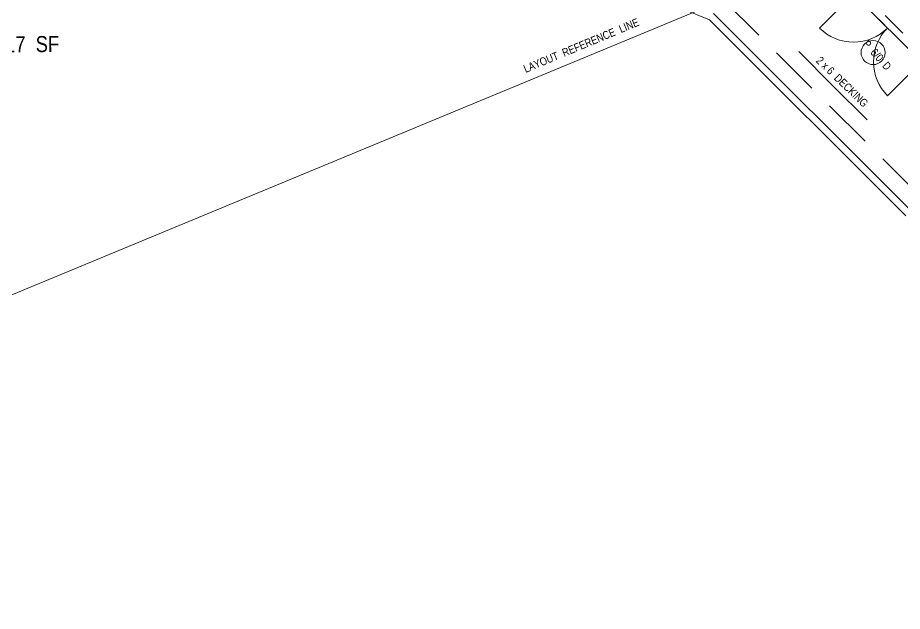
# Model space of a CAD drawing. Header units: inches. Extents: x 913 to 4010, y 85 to 6286.
# Drawn here: x 2074 to 2737, y 1234 to 1680 of the extents above; entities that cross this region are included whole.
import ezdxf

# ---------------------------------------------------------------- set-up
doc = ezdxf.new("R2010")
doc.units = ezdxf.units.IN
doc.header["$MEASUREMENT"] = 0
doc.linetypes.add('CENTER', pattern=[2, 1.25, -0.25, 0.25, -0.25])
doc.linetypes.add('HIDDEN', pattern=[0.375, 0.25, -0.125])
for name, color, linetype, lineweight in [('BALCONY', 7, 'Continuous', 9), ('DOORS', 7, 'Continuous', 30), ('FOUNDATION', 7, 'HIDDEN', 20), ('GRID', 1, 'CENTER', 20), ('LAYOUT', 6, 'Continuous', 9), ('ROOF BEAMS', 3, 'HIDDEN', 30), ('ROOFLINE', 7, 'HIDDEN', 30)]:
    doc.layers.add(name, color=color, linetype=linetype, lineweight=lineweight)
doc.layers.add('TEXT', color=250, linetype='Continuous')
doc.styles.add('ARCHENTLTD', font='technical.ttf', dxfattribs={"height": 0.1875})
doc.dimstyles.new('ARCHENTLTD', dxfattribs={"dimscale": 0.05, "dimtxt": 0.1875, "dimasz": 3, "dimexe": 9, "dimexo": 1, "dimgap": 2.5, "dimtad": 0, "dimdec": 1, "dimzin": 1, "dimdsep": 46, "dimlunit": 4, "dimtxsty": 'ARCHENTLTD', "dimblk": 'ARCHTICK', "dimcen": 6, "dimclrd": 256, "dimclre": 256, "dimclrt": 256, "dimaunit": 1, "dimadec": 0, "dimazin": 0, "dimtfac": 1, "dimtdec": 1, "dimtofl": 0, "dimtmove": 1, "dimatfit": 3, "dimldrblk": 'ARCHTICK', "dimfxl": 1, "dimfrac": 2, "dimtolj": 1, "dimtzin": 0, "dimlwd": 9, "dimlwe": 9, "dimarcsym": 0})

# ---------------------------------------------------------------- blocks, each defined once
blk = doc.blocks.new('_ArchTick')
at = {"color": 0, "linetype": 'ByBlock', "const_width": 0.15}
blk.add_lwpolyline([(-0.5, -0.5), (0.5, 0.5)], dxfattribs=at)

msp = doc.modelspace()

# ---------------------------------------------------------------- linework, layer by layer
at = {"layer": 'BALCONY', "color": 3, "linetype": 'ByBlock', "lineweight": 20, "ltscale": 50}
for p, q in [((2592.32, 1678.01), (2247.66, 1820.67)), ((2739.52, 1530.95), (2592.32, 1678.01))]:
    msp.add_line(p, q, dxfattribs=at)
at = {"layer": 'BALCONY', "lineweight": 20, "ltscale": 50}
msp.add_line((2741.8, 1536.46), (2595.43, 1682.67), dxfattribs=at)
at = {"layer": 'DOORS', "ltscale": 75}
for p, q in [((2700.33, 1697.32), (2674.87, 1671.83)), ((2725.84, 1620.99), (2751.27, 1646.44))]:
    msp.add_line(p, q, dxfattribs=at)
at = {"layer": 'DOORS', "lineweight": 20, "ltscale": 75}
msp.add_line((2700.33, 1697.32), (2751.27, 1646.44), dxfattribs=at)
at = {"layer": 'DOORS', "color": 7, "linetype": 'Continuous', "lineweight": 20, "ltscale": 7.5}
msp.add_circle((2715.01, 1653.41), 9, dxfattribs=at)
at = {"layer": 'DOORS', "lineweight": 9, "ltscale": 75}
for centre, radius, start, end in [((2700.33, 1697.32), 36.03, 225.028, 315.028), ((2751.26, 1646.43), 35.97, 135.01838, 225.02786)]:
    msp.add_arc(centre, radius, start, end, dxfattribs=at)
at = {"layer": 'GRID', "ltscale": 50}
msp.add_line((2776.76, 1620.97), (2674.88, 1722.75), dxfattribs=at)
at = {"layer": 'LAYOUT', "color": 6, "linetype": 'Continuous', "lineweight": 5, "ltscale": 250}
msp.add_line((2848.64, 1794.82), (1496.48, 1234.47), dxfattribs=at)
at = {"layer": 'ROOF BEAMS', "lineweight": 20, "ltscale": 75}
msp.add_line((2704.22, 1701.21), (2755.15, 1650.33), dxfattribs=at)
at = {"layer": 'ROOFLINE', "linetype": 'HIDDEN', "ltscale": 150}
msp.add_line((2602.83, 1692.95), (2746.97, 1548.96), dxfattribs=at)

# ---------------------------------------------------------------- texts
at = {"layer": 'DOORS', "color": 7, "linetype": 'Continuous', "lineweight": 30, "ltscale": 1.5, "char_height": 6, "style": 'ARCHENTLTD'}
for s, insert, attachment_point, rotation in [('LAYOUT  REFERENCE  LINE\\P{\\H1.999x;  }', (2452.25, 1643.65), 1, 22.67239), ('P  6/0  D\\P{\\H1.999x;  }', (2729.22, 1643.51), 3, 311.7675), ('2 x 6  DECKING\\P{\\H1.999x;  }', (2711.95, 1616.3), 3, 316.03139)]:
    msp.add_mtext(s, dxfattribs=dict(at, insert=insert, attachment_point=attachment_point, rotation=rotation))
at = {"layer": 'TEXT', "linetype": 'Continuous', "insert": (2049.08, 1665.47), "char_height": 12, "width": 271, "attachment_point": 1, "rotation": 0.4625, "style": 'ARCHENTLTD'}
msp.add_mtext('2917  SF', dxfattribs=at)

# ---------------------------------------------------------------- leaders
at = {"layer": 'FOUNDATION', "color": 7, "linetype": 'Continuous', "lineweight": 9, "ltscale": 25}
for points in [[(2659.32, 1654.18), (2684.89, 1628.57)], [(2710.46, 1602.96), (2684.89, 1628.57)]]:
    msp.add_leader(points, dimstyle='ARCHENTLTD', override={"dimgap": 1, "dimtad": 0}, dxfattribs=at)

doc.saveas('drawing.dxf')
